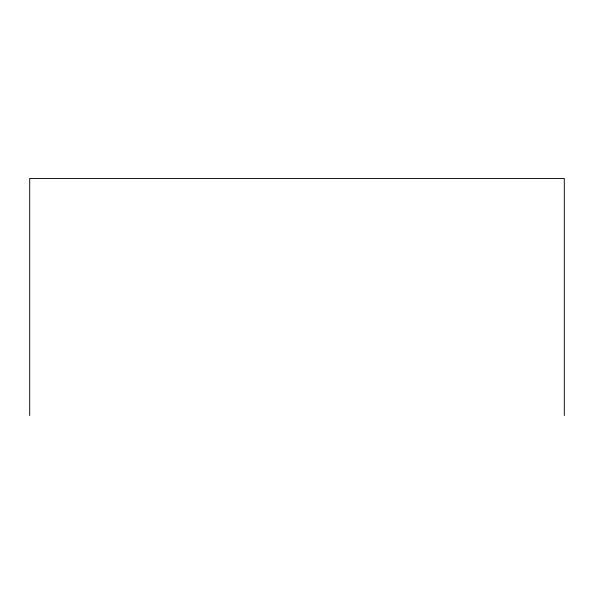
<?xml version="1.0" encoding="UTF-8"?>
<svg xmlns="http://www.w3.org/2000/svg" width="594" height="594" viewBox="0 0 594 594"><rect width="100%" height="100%" fill="white"/><g stroke="black" fill="none" stroke-linecap="round" stroke-linejoin="round"><path stroke-width="0.89" d="M564.3 415.555L564.3 178.445L29.7 178.445L29.7 415.555"/></g></svg>
